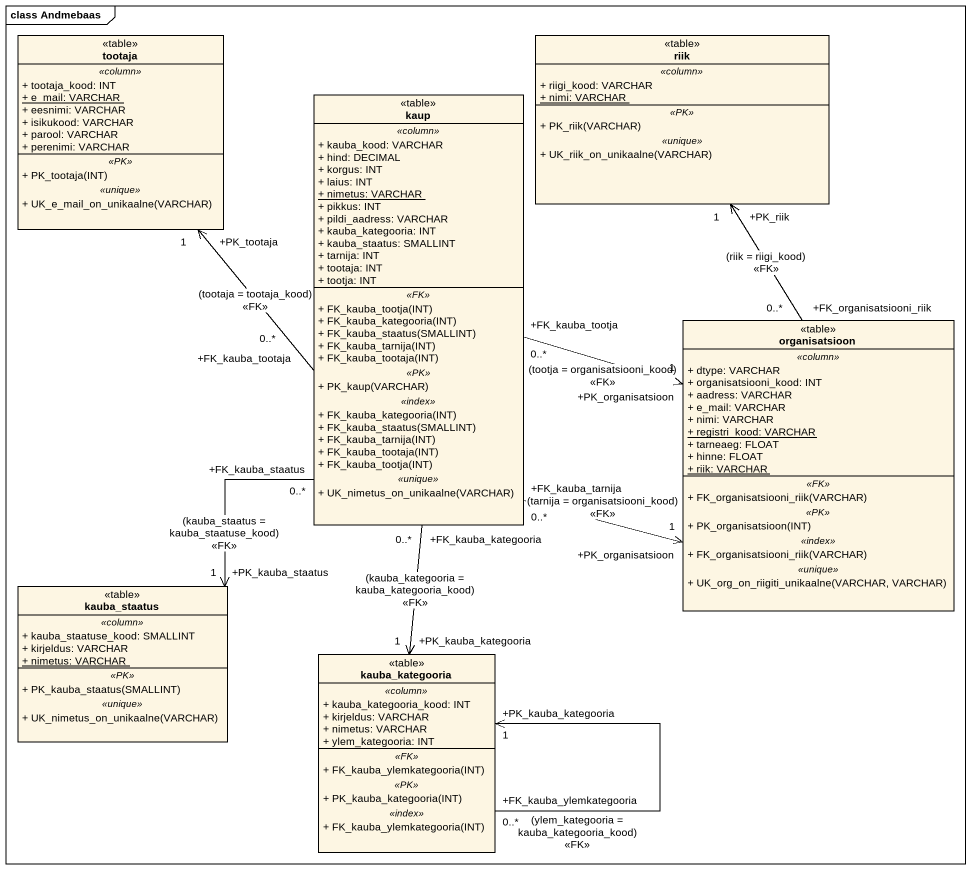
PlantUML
@startuml
mainframe class Andmebaas
hide circle
hide empty members
skinparam classAttributeIconSize 0
class tootaja <<table>> {
  .. <<column>> ..
  + tootaja_kood: INT
  {static} + e_mail: VARCHAR
  + eesnimi: VARCHAR
  + isikukood: VARCHAR
  + parool: VARCHAR
  + perenimi: VARCHAR
  .. <<PK>> ..
  + PK_tootaja(INT)
  .. <<unique>> ..
  + UK_e_mail_on_unikaalne(VARCHAR)
}
class riik <<table>> {
  .. <<column>> ..
  + riigi_kood: VARCHAR
  {static} + nimi: VARCHAR
  .. <<PK>> ..
  + PK_riik(VARCHAR)
  .. <<unique>> ..
  + UK_riik_on_unikaalne(VARCHAR)
}
class kaup <<table>> {
  .. <<column>> ..
  + kauba_kood: VARCHAR
  + hind: DECIMAL
  + korgus: INT
  + laius: INT
  {static} + nimetus: VARCHAR
  + pikkus: INT
  + pildi_aadress: VARCHAR
  + kauba_kategooria: INT
  + kauba_staatus: SMALLINT
  + tarnija: INT
  + tootaja: INT
  + tootja: INT
  .. <<FK>> ..
  + FK_kauba_tootja(INT)
  + FK_kauba_kategooria(INT)
  + FK_kauba_staatus(SMALLINT)
  + FK_kauba_tarnija(INT)
  + FK_kauba_tootaja(INT)
  .. <<PK>> ..
  + PK_kaup(VARCHAR)
  .. <<index>> ..
  + FK_kauba_kategooria(INT)
  + FK_kauba_staatus(SMALLINT)
  + FK_kauba_tarnija(INT)
  + FK_kauba_tootaja(INT)
  + FK_kauba_tootja(INT)
  .. <<unique>> ..
  + UK_nimetus_on_unikaalne(VARCHAR)
}
class organisatsioon <<table>> {
  .. <<column>> ..
  + dtype: VARCHAR
  + organisatsiooni_kood: INT
  + aadress: VARCHAR
  + e_mail: VARCHAR
  + nimi: VARCHAR
  {static} + registri_kood: VARCHAR
  + tarneaeg: FLOAT
  + hinne: FLOAT
  {static} + riik: VARCHAR
  .. <<FK>> ..
  + FK_organisatsiooni_riik(VARCHAR)
  .. <<PK>> ..
  + PK_organisatsioon(INT)
  .. <<index>> ..
  + FK_organisatsiooni_riik(VARCHAR)
  .. <<unique>> ..
  + UK_org_on_riigiti_unikaalne(VARCHAR, VARCHAR)
}
class kauba_staatus <<table>> {
  .. <<column>> ..
  + kauba_staatuse_kood: SMALLINT
  + kirjeldus: VARCHAR
  {static} + nimetus: VARCHAR
  .. <<PK>> ..
  + PK_kauba_staatus(SMALLINT)
  .. <<unique>> ..
  + UK_nimetus_on_unikaalne(VARCHAR)
}
class kauba_kategooria <<table>> {
  .. <<column>> ..
  + kauba_kategooria_kood: INT
  + kirjeldus: VARCHAR
  + nimetus: VARCHAR
  + ylem_kategooria: INT
  .. <<FK>> ..
  + FK_kauba_ylemkategooria(INT)
  .. <<PK>> ..
  + PK_kauba_kategooria(INT)
  .. <<index>> ..
  + FK_kauba_ylemkategooria(INT)
}
kaup "+FK_kauba_tootaja\n0..*" -left-> "+PK_tootaja\n1" tootaja : (tootaja = tootaja_kood)\n<<FK>>
kaup "+FK_kauba_tootja\n0..*" -right-> "+PK_organisatsioon\n1" organisatsioon : (tootja = organisatsiooni_kood)\n<<FK>>
kaup "+FK_kauba_tarnija\n0..*" -right-> "+PK_organisatsioon\n1" organisatsioon : (tarnija = organisatsiooni_kood)\n<<FK>>
kaup "+FK_kauba_staatus\n0..*" --> "+PK_kauba_staatus\n1" kauba_staatus : (kauba_staatus = kauba_staatuse_kood)\n<<FK>>
kaup "+FK_kauba_kategooria\n0..*" --> "+PK_kauba_kategooria\n1" kauba_kategooria : (kauba_kategooria = kauba_kategooria_kood)\n<<FK>>
organisatsioon "+FK_organisatsiooni_riik\n0..*" -up-> "+PK_riik\n1" riik : (riik = riigi_kood)\n<<FK>>
kauba_kategooria "+FK_kauba_ylemkategooria\n0..*" --> "+PK_kauba_kategooria\n1" kauba_kategooria : (ylem_kategooria = kauba_kategooria_kood)\n<<FK>>
@enduml
